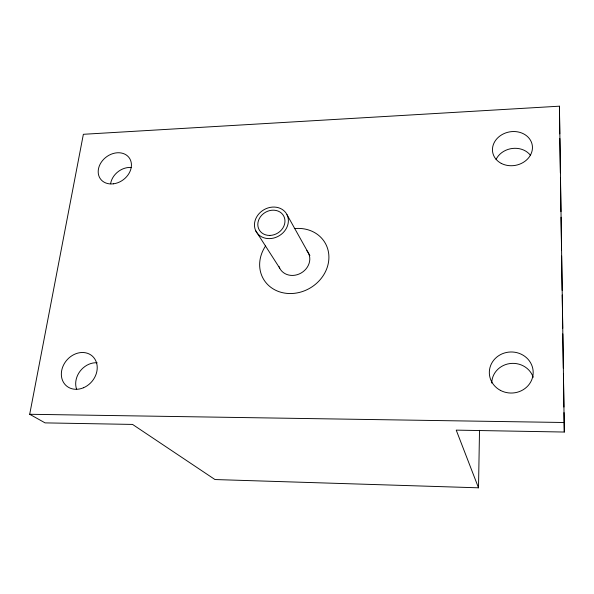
<?xml version="1.0" encoding="UTF-8"?>
<svg xmlns="http://www.w3.org/2000/svg" width="594" height="594" viewBox="0 0 594 594"><rect width="100%" height="100%" fill="white"/><g stroke="black" fill="none" stroke-linecap="round" stroke-linejoin="round"><path stroke-width="0.89" d="M478.512 487.815L456.229 430.13L564.3 432.038L559.429 106.185L83.368 134.296L29.7 414.278L45.077 422.883L132.551 424.42L214.976 479.544L478.512 487.815L479.514 430.323M29.7 414.278L564.241 422.505M255.739 230.799L279.707 268.139M286.984 214.664A17.597 15.095 -30.9 0 1 269.476 238.625A17.597 15.095 -30.9 0 1 257.789 215.221A17.597 15.095 -30.9 0 1 286.984 214.664L309.905 255.702M559.771 133.88L559.429 106.185M559.845 138.506L560.365 172.772M560.432 177.398L560.951 211.657M561.04 217.218L561.545 250.549M561.627 256.103L562.147 290.369M562.221 294.995L562.726 328.334M562.808 333.887L563.327 368.146M563.416 373.7L563.921 407.039M564.003 412.592L564.3 432.038M306.816 250.631A16.238 14.249 -30.9 0 1 301.099 273.032A16.238 14.249 -30.9 0 1 279.032 266.587M294.312 228.616A35.729 31.356 -30.9 0 1 328.23 263.684A35.729 31.356 -30.9 0 1 280.947 292.278A35.729 31.356 -30.9 0 1 265.548 246.013M496.064 159.459A19.52 16.625 -10.4 0 1 512.407 148.455A19.52 16.625 -10.4 0 1 530.464 155.346M110.61 183.754A17.375 13.974 -37 0 1 131.244 167.456M76.641 389.337A19.171 16.142 -49.6 0 1 80.168 371.087A19.171 16.142 -49.6 0 1 97.126 362.763M491.743 383.041A21.25 19.973 1 0 1 509.838 363.573A21.25 19.973 1 0 1 533.226 377.287M269.817 235.432A14.078 12.073 -30.9 0 0 283.858 216.283A14.078 12.073 -30.9 0 0 260.499 216.691A14.078 12.073 -30.9 0 0 269.817 235.432M501.247 163.38A20.107 16.988 -10.9 0 0 532.402 148.775A20.107 16.988 -10.9 0 0 503.69 133.754A20.107 16.988 -10.9 0 0 501.247 163.38M83.531 387.741A19.736 16.483 -49.1 0 0 92.256 356.029A19.736 16.483 -49.1 0 0 62.058 368.941A19.736 16.483 -49.1 0 0 83.531 387.741M500.348 390.34A21.933 20.538 -0.5 0 0 533.189 372.423A21.933 20.538 -0.5 0 0 500.237 354.767A21.933 20.538 -0.5 0 0 500.348 390.34M113.513 183.813A17.842 14.204 -36.9 0 0 129.811 158.739A17.842 14.204 -36.9 0 0 101.106 162.504A17.842 14.204 -36.9 0 0 113.513 183.813"/></g></svg>
